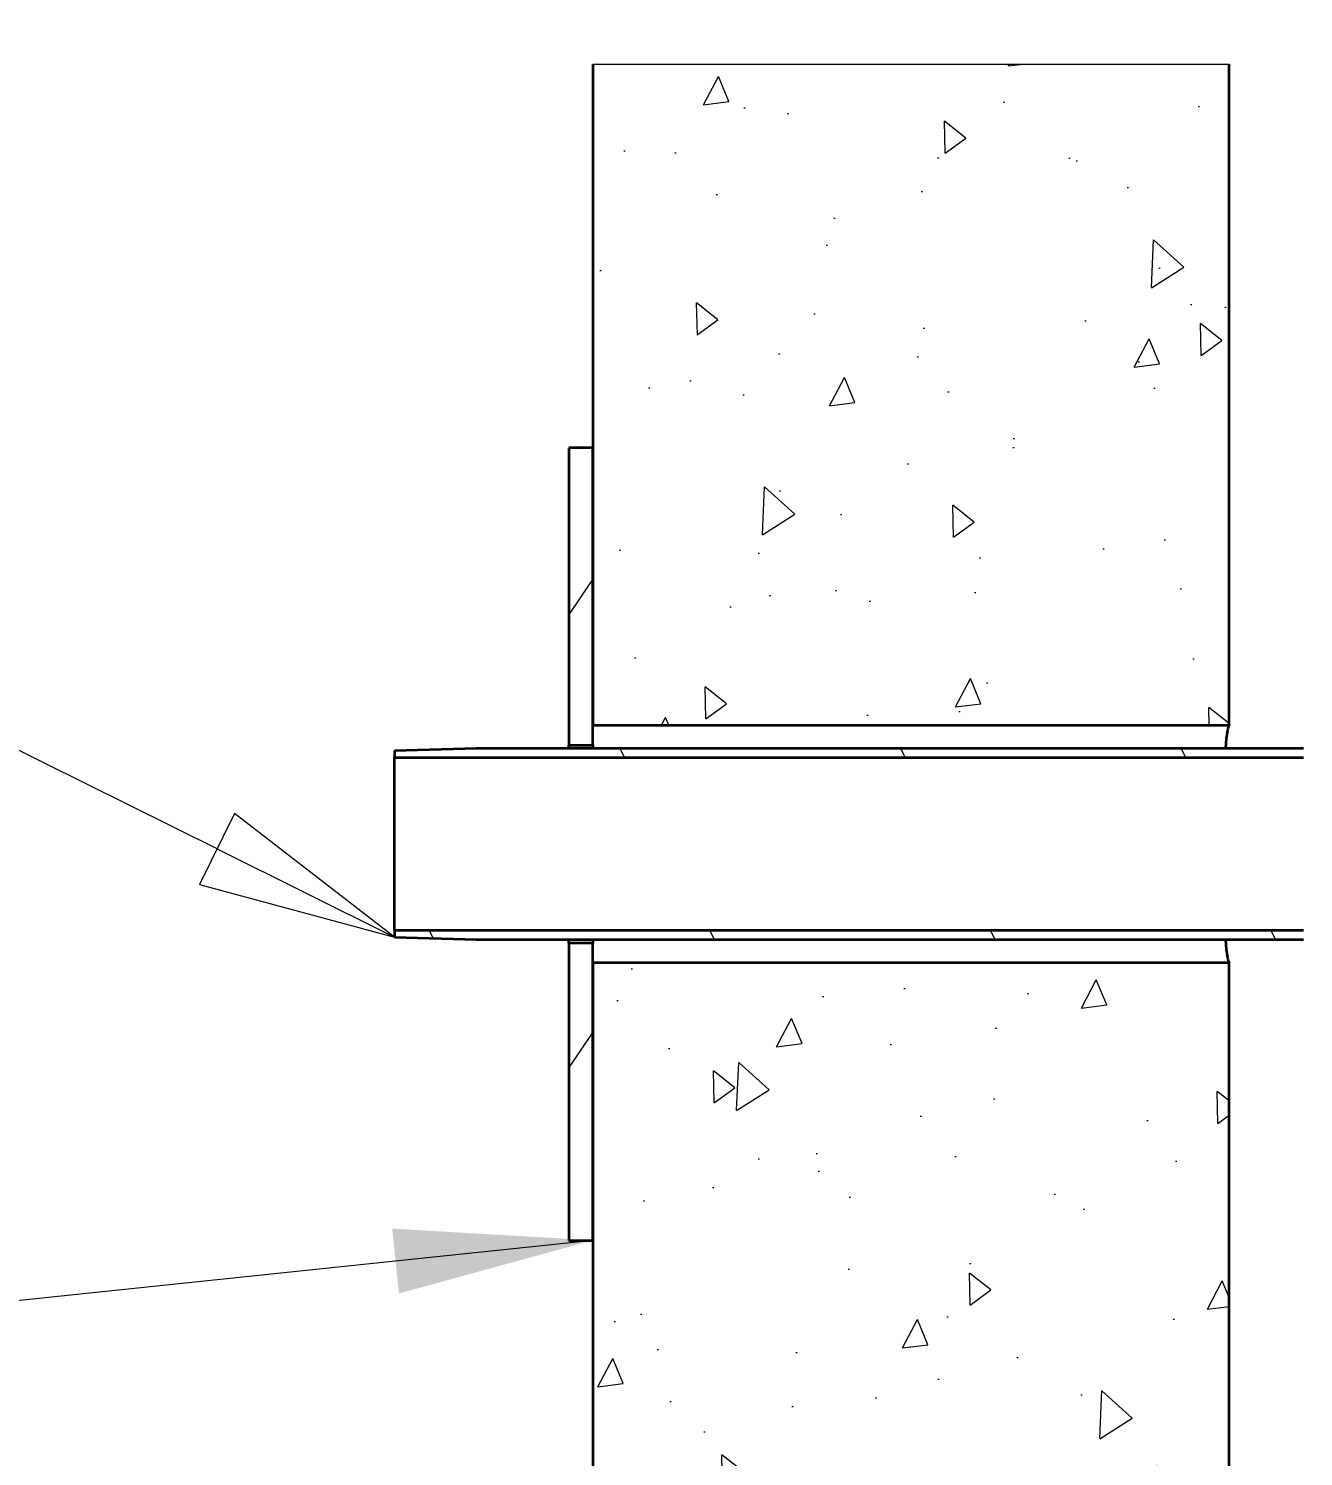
# Model space of a CAD drawing. Header units: millimetres. Extents: x 0 to 42050, y 0 to 29700.
# Drawn here: x 31561 to 32366, y 18068 to 18969 of the extents above; entities that cross this region are included whole.
import ezdxf

# ---------------------------------------------------------------- set-up
doc = ezdxf.new("R2010")
doc.units = ezdxf.units.MM
doc.header["$LTSCALE"] = 50
for name, color, linetype, lineweight in [('Hatch', 7, 'Continuous', 18), ('Symbol', 7, 'Continuous', 18), ('Visible', 7, 'Continuous', 35), ('Visible Narrow', 7, 'Continuous', 18)]:
    doc.layers.add(name, color=color, linetype=linetype, lineweight=lineweight)
doc.styles.add('Note Text', font='arial.ttf')
doc.styles.add('Title', font='arial.ttf')
doc.dimstyles.new('Default - Method 2a$7', dxfattribs={"dimscale": 50, "dimtxt": 3, "dimasz": 2.5, "dimexe": 3, "dimexo": 0.5, "dimgap": 0.7, "dimtad": 0, "dimtoh": 1, "dimdec": 1, "dimrnd": 1e-08, "dimtxsty": 'Title', "dimcen": 0.09, "dimdle": 10, "dimclrd": 256, "dimclre": 256, "dimclrt": 7, "dimazin": 2, "dimtfac": 0.833333, "dimtdec": 1, "dimtmove": 0, "dimatfit": 3, "dimfxl": 1, "dimtolj": 1, "dimlwd": -1, "dimlwe": -1, "dimarcsym": 0})
pattern_1 = [(91.24937, (0, 0), (156.2886, 114.5929), [20.1873, -222.0602]), (36.24937, (0, 0), (-161.5705, 127.597), [16.1498, -177.6481]), (141.7008, (13.02, 9.55), (-5.2819, 242.1899), [17.1566, -188.7221]), (87.4336, (-35.5, 40.47), (245.3524, 155.907), [30.281, -333.0903]), (137.885, (-15.05, 53.47), (16.271, 363.0067), [25.7348, -283.0833]), (32.4335, (-35.5, 40.47), (16.271, 363.0067), [24.2247, -266.4722]), (62.24937, (-6.38, 48.1), (192.2488, 24.455), [20.1873, -222.0602]), (7.24937, (-6.38, 48.1), (-79.4525, 189.9298), [16.1498, -177.6481]), (112.7008, (9.64, 50.14), (112.7963, 214.3848), [17.1566, -188.7221]), (78.74937, (0, 0), (-56.61782, 69.52575), [0, -175.49482, 0, -180.33977, 0, -178.32105]), (48.74937, (0, 0), (-16.75878, 126.50402), [0, -102.8206, 0, -171.45737, 0, -67.96387]), (8.74937, (-45.13, -39.576), (112.03248, 90.17294), [0, -67.29096, 0, -209.9478, 0, -278.58458]), (358.74937, (-65.37, -57.32), (100.2538, 123.7562), [0, -87.47825, 0, -139.42687, 0, -197.83542])]
pattern_2 = [(56.24934, (0, 0), (-131.9948, 88.1983), [])]
pattern_3 = [(116.24954, (0, 0), (-142.3791, -70.2122), [])]

# ---------------------------------------------------------------- blocks, each defined once
blk = doc.blocks.new('Balloon34')
at = {"layer": 'Symbol'}
for p, q in [((633.608, 369.025), (622.402, 374.591)), ((633.83, 369.473), (633.386, 368.577)), ((635.847, 367.913), (633.83, 369.473)), ((633.608, 369.025), (635.847, 367.913)), ((633.386, 368.577), (635.847, 367.913))]:
    blk.add_line(p, q, dxfattribs=at)
at = {"layer": 'Symbol', "flags": 128}
blk.add_lwpolyline([(633.386, 368.577), (635.847, 367.913), (633.83, 369.473), (633.386, 368.577)], dxfattribs=at)
at = {"layer": 'Symbol'}
blk.add_circle((619.055, 376.253), 3.75, dxfattribs=at)
blk.add_solid([(633.386, 368.577), (635.847, 367.913), (633.83, 369.473), (633.386, 368.577)], dxfattribs=at)
at = {"layer": 'Symbol', "insert": (619.055, 376.274), "char_height": 2.5, "attachment_point": 5, "style": 'Note Text'}
blk.add_mtext('18', dxfattribs=at)

msp = doc.modelspace()

# ---------------------------------------------------------------- hatches: boundary and pattern name
at = {"layer": 'Hatch'}
h = msp.add_hatch(dxfattribs=at)
h.set_pattern_fill('AR-CONC', color=256, scale=26.916384, angle=41.24937, style=0)
h.set_pattern_definition(pattern_1)
h.paths.add_polyline_path([(31917.35, 18946.33), (32318.89, 18946.33), (32318.89, 18529.3), (31917.35, 18529.3)])
h = msp.add_hatch(dxfattribs=at)
h.set_pattern_fill('ANSI31', color=256, scale=1270, angle=11.24934, style=0)
h.set_pattern_definition(pattern_2)
h.paths.add_polyline_path([(31902.35, 18516.79), (31917.35, 18516.79), (31917.35, 18529.3), (31917.35, 18704.33), (31902.35, 18704.33)])
h = msp.add_hatch(dxfattribs=at)
h.set_pattern_fill('ANSI31', color=256, scale=1270, angle=71.24954, style=0)
h.set_pattern_definition(pattern_3)
h.paths.add_polyline_path([(32365.72, 18508.91), (32365.72, 18514.67), (31843.98, 18514.67), (31792.35, 18513.05), (31792.35, 18508.91)])
h = msp.add_hatch(dxfattribs=at)
h.set_pattern_fill('ANSI31', color=256, scale=1270, angle=71.24954, style=0)
h.set_pattern_definition(pattern_3)
h.paths.add_polyline_path([(32365.72, 18394.02), (32365.72, 18399.78), (31792.35, 18399.78), (31792.35, 18395.64), (31843.98, 18394.02)])
h = msp.add_hatch(dxfattribs=at)
h.set_pattern_fill('ANSI31', color=256, scale=1270, angle=11.24934, style=0)
h.set_pattern_definition(pattern_2)
h.paths.add_polyline_path([(31917.35, 18391.9), (31902.35, 18391.9), (31902.35, 18204.36), (31917.35, 18204.36), (31917.35, 18246.33), (31917.35, 18379.39)])
h = msp.add_hatch(dxfattribs=at)
h.set_pattern_fill('AR-CONC', color=256, scale=26.916384, angle=41.24937, style=0)
h.set_pattern_definition(pattern_1)
h.paths.add_polyline_path([(31917.35, 18379.39), (31917.35, 17454.35), (31917.35, 17029.35), (32318.89, 17029.35), (32318.89, 17454.35), (32318.89, 18379.39)])

# ---------------------------------------------------------------- linework, layer by layer
at = {"layer": 'Visible', "color": 9, "true_color": 0xc0c0c0}
for p, q in [((31917.35, 18946.33), (31917.35, 18529.3)), ((32318.89, 18529.3), (32318.89, 18946.33)), ((31917.35, 18529.3), (32318.89, 18529.3)), ((31917.35, 18379.39), (31917.35, 17029.35)), ((32318.89, 18379.39), (31917.35, 18379.39)), ((32318.89, 17029.35), (32318.89, 18379.39))]:
    msp.add_line(p, q, dxfattribs=at)
at = {"layer": 'Visible'}
for p, q in [((31917.35, 18704.33), (31902.35, 18704.33)), ((31902.35, 18704.33), (31902.35, 18516.79)), ((31917.35, 18516.79), (31917.35, 18704.33)), ((31843.98, 18514.67), (31792.35, 18513.05)), ((31792.35, 18513.05), (31792.35, 18508.91)), ((32365.72, 18514.67), (31843.98, 18514.67)), ((31902.35, 18516.79), (31917.35, 18516.79)), ((31902.35, 18514.67), (31902.35, 18516.79)), ((31917.35, 18516.79), (31917.35, 18514.67)), ((31792.35, 18508.91), (32365.72, 18508.91)), ((31792.35, 18399.78), (31792.35, 18508.91)), ((32365.72, 18399.78), (31792.35, 18399.78)), ((31792.35, 18399.78), (31792.35, 18395.64)), ((31792.35, 18395.64), (31843.98, 18394.02)), ((31843.98, 18394.02), (32365.72, 18394.02)), ((31902.35, 18391.9), (31902.35, 18394.02)), ((31917.35, 18394.02), (31917.35, 18391.9)), ((31917.35, 18391.9), (31902.35, 18391.9)), ((31902.35, 18391.9), (31902.35, 18204.36)), ((31917.35, 18204.36), (31917.35, 18391.9)), ((31902.35, 18204.36), (31917.35, 18204.36))]:
    msp.add_line(p, q, dxfattribs=at)
at = {"layer": 'Visible', "color": 9, "true_color": 0xc0c0c0}
for start_param, end_param in [(3.175857, 3.777942), (5.646836, 6.248921)]:
    msp.add_ellipse((32319.04, 18454.35), major_axis=(0, -75), ratio=0.05731, start_param=start_param, end_param=end_param, dxfattribs=at)
at = {"layer": 'Visible Narrow', "color": 9, "true_color": 0xc0c0c0}
msp.add_line((31917.35, 18946.33), (32318.89, 18946.33), dxfattribs=at)

# ---------------------------------------------------------------- block references
at = {"layer": 'Symbol', "xscale": 50, "yscale": 50, "zscale": 50}
msp.add_blockref('Balloon34', (0, 0), dxfattribs=at)

# ---------------------------------------------------------------- leaders
at = {"layer": 'Symbol', "annotation_type": 0, "has_hookline": 1, "hookline_direction": 1, "text_width": 3173.23}
msp.add_leader([(31917.35, 18204.36), (30759.56, 18082.69)], dimstyle='Default - Method 2a$7', override={"dimgap": 0, "dimtad": 1}, dxfattribs=at)

doc.saveas('drawing.dxf')
